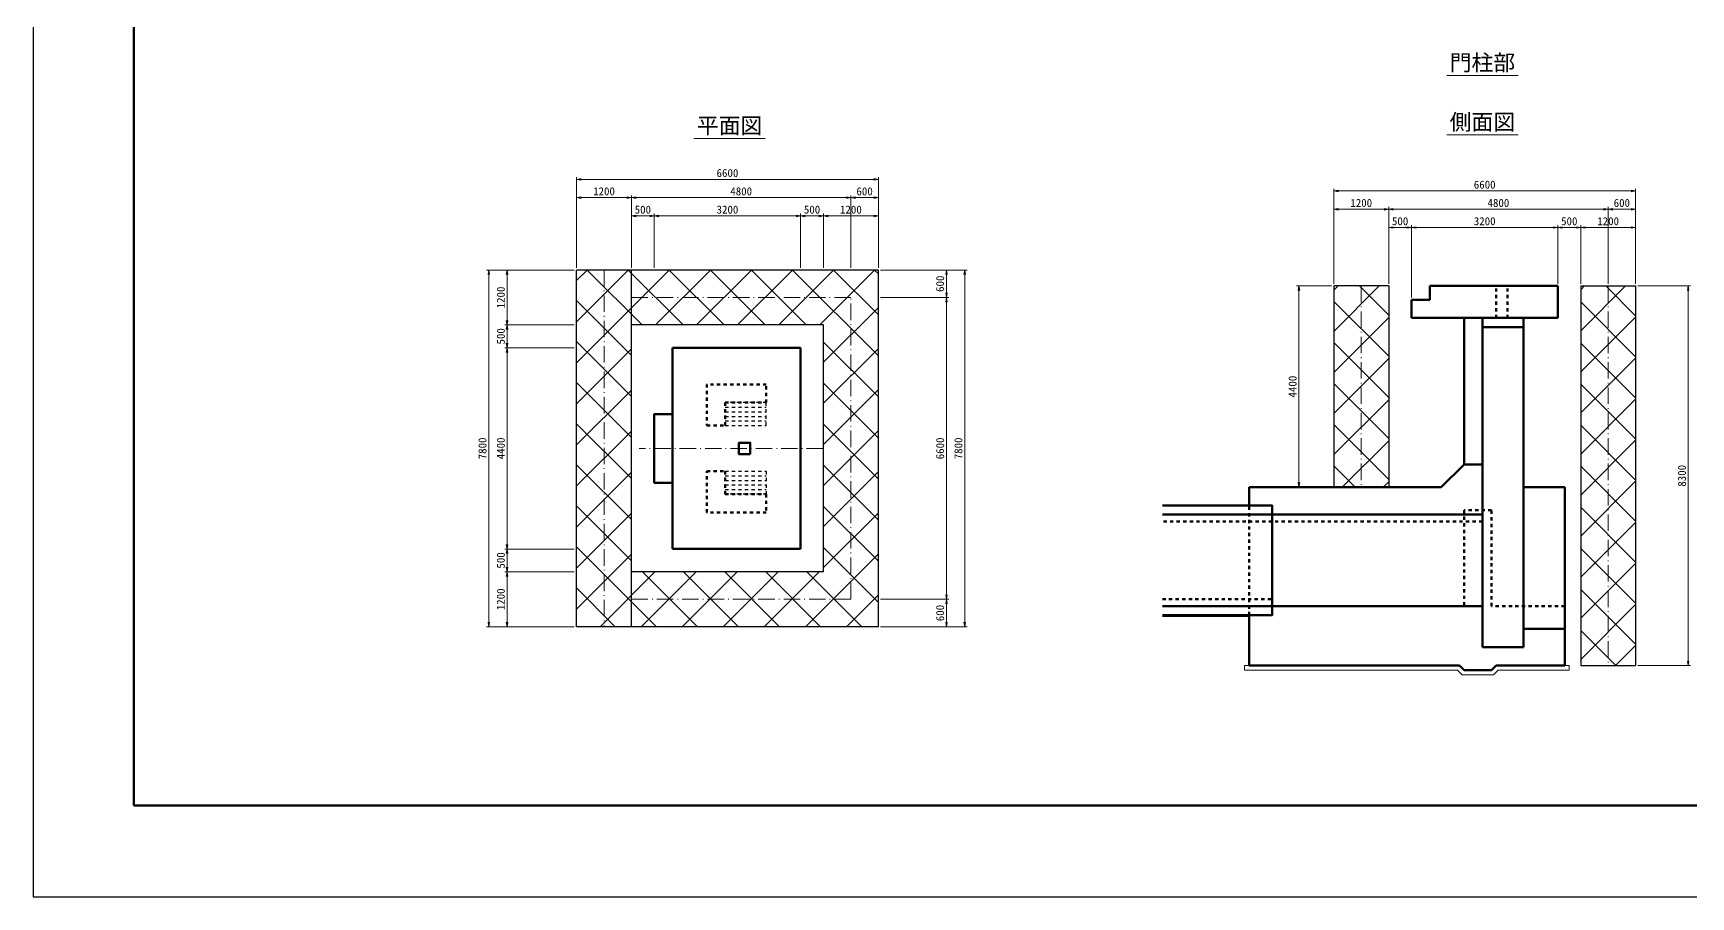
# Model space of a CAD drawing. Header units: millimetres. Extents: x 24033 to 83433, y -97239 to -13239.
# Drawn here: x 24033 to 60290, y -97239 to -78353 of the extents above; entities that cross this region are included whole.
import ezdxf
from ezdxf.enums import TextEntityAlignment as Align

# ---------------------------------------------------------------- set-up
doc = ezdxf.new("R2010")
doc.units = ezdxf.units.MM
doc.header["$LTSCALE"] = 60
doc.header["$PDSIZE"] = 300
doc.linetypes.add('SXF_一点短鎖線', pattern=[9.25, 6, -1.5, 0.25, -1.5])
doc.linetypes.add('SXF_跳び破線', pattern=[12, 6, -6])
doc.layers.get('Defpoints').update_dxf_attribs({"color": 151})
for name, color, linetype, lineweight in [('D-BMK', 2, 'SXF_一点短鎖線', 13), ('D-BYP-STR4', 6, 'Continuous', 25), ('D-BYP-STR7', 2, 'Continuous', 13), ('D-BYP-STR8', 150, 'Continuous', 50), ('D-STR', 1, 'Continuous', 50), ('D-STR-DIM', 7, 'Continuous', 13), ('D-STR-STR2', 6, 'Continuous', 25), ('D-TTL', 2, 'Continuous', 140), ('D-TTL-LINE', 7, 'Continuous', 13), ('D-TTL-TXT', 7, 'Continuous', 13)]:
    doc.layers.add(name, color=color, linetype=linetype, lineweight=lineweight)
doc.styles.add('MS ゴシック', font='')
doc.styles.add('YOKO_GOTHIC', font='')
doc.styles.get('MS ゴシック').set_extended_font_data('MS Gothic')
doc.styles.get('YOKO_GOTHIC').set_extended_font_data('MS Gothic')
doc.dimstyles.new('S50', dxfattribs={"dimscale": 50, "dimtxt": 3.5, "dimasz": 2, "dimexe": 1, "dimexo": 1, "dimgap": 1, "dimtad": 1, "dimdec": 0, "dimzin": 1, "dimdsep": 46, "dimtxsty": 'YOKO_GOTHIC', "dimblk": 'OPEN', "dimcen": 0, "dimclrd": 256, "dimclre": 256, "dimclrt": 256, "dimaunit": 1, "dimadec": 3, "dimazin": 0, "dimtfac": 1, "dimtdec": 0, "dimtix": 1, "dimtmove": 2, "dimatfit": 3, "dimldrblk": 'OPEN', "dimfxl": 1, "dimlwd": -1, "dimlwe": -1, "dimarcsym": 0})

# ---------------------------------------------------------------- blocks, each defined once
blk = doc.blocks.new('_Open')
at = {"color": 0, "linetype": 'ByBlock', "lineweight": -2}
for p, q in [((-1, 0.17), (0, 0)), ((-1, -0.17), (0, 0)), ((0, 0), (-1, 0))]:
    blk.add_line(p, q, dxfattribs=at)
blk = doc.blocks.new('*D790')
at = {"layer": 'D-STR-DIM', "transparency": 16777216}
for p, q in [((35919, -83483), (35919, -81500)), ((36019, -81550), (42419, -81550)), ((42519, -83483), (42519, -81500))]:
    blk.add_line(p, q, dxfattribs=at)
at = {"layer": 'Defpoints', "color": 0, "transparency": 16777216}
for p in [(42519, -81550), (35919, -83533), (42519, -83533)]:
    blk.add_point(p, dxfattribs=at)
at = {"layer": 'D-STR-DIM', "transparency": 16777216, "xscale": 100, "yscale": 100, "zscale": 100, "rotation": 180}
blk.add_blockref('_Open', (35919, -81550), dxfattribs=at)
at = {"layer": 'D-STR-DIM', "transparency": 16777216, "xscale": 100, "yscale": 100, "zscale": 100}
blk.add_blockref('_Open', (42519, -81550), dxfattribs=at)
at = {"layer": 'D-STR-DIM', "transparency": 16777216, "insert": (39219, -81413), "char_height": 175, "attachment_point": 5, "style": 'YOKO_GOTHIC'}
blk.add_mtext('6600', dxfattribs=at)
blk = doc.blocks.new('*D690')
at = {"layer": 'D-STR-DIM', "transparency": 16777216}
for p, q in [((35919, -83483), (35919, -81900)), ((37119, -83483), (37119, -81900)), ((36019, -81950), (37019, -81950))]:
    blk.add_line(p, q, dxfattribs=at)
at = {"layer": 'Defpoints', "color": 0, "transparency": 16777216}
for p in [(37119, -81950), (35919, -83533), (37119, -83533)]:
    blk.add_point(p, dxfattribs=at)
at = {"layer": 'D-STR-DIM', "transparency": 16777216, "xscale": 100, "yscale": 100, "zscale": 100, "rotation": 180}
blk.add_blockref('_Open', (35919, -81950), dxfattribs=at)
at = {"layer": 'D-STR-DIM', "transparency": 16777216, "xscale": 100, "yscale": 100, "zscale": 100}
blk.add_blockref('_Open', (37119, -81950), dxfattribs=at)
at = {"layer": 'D-STR-DIM', "transparency": 16777216, "insert": (36519, -81813), "char_height": 175, "attachment_point": 5, "style": 'YOKO_GOTHIC'}
blk.add_mtext('1200', dxfattribs=at)
blk = doc.blocks.new('*D691')
at = {"layer": 'D-STR-DIM', "transparency": 16777216}
for p, q in [((37119, -83483), (37119, -81900)), ((41919, -83483), (41919, -81900)), ((37219, -81950), (41819, -81950))]:
    blk.add_line(p, q, dxfattribs=at)
at = {"layer": 'Defpoints', "color": 0, "transparency": 16777216}
for p in [(41919, -81950), (37119, -83533), (41919, -83533)]:
    blk.add_point(p, dxfattribs=at)
at = {"layer": 'D-STR-DIM', "transparency": 16777216, "xscale": 100, "yscale": 100, "zscale": 100, "rotation": 180}
blk.add_blockref('_Open', (37119, -81950), dxfattribs=at)
at = {"layer": 'D-STR-DIM', "transparency": 16777216, "xscale": 100, "yscale": 100, "zscale": 100}
blk.add_blockref('_Open', (41919, -81950), dxfattribs=at)
at = {"layer": 'D-STR-DIM', "transparency": 16777216, "insert": (39519, -81813), "char_height": 175, "attachment_point": 5, "style": 'YOKO_GOTHIC'}
blk.add_mtext('4800', dxfattribs=at)
blk = doc.blocks.new('*D692')
at = {"layer": 'D-STR-DIM', "transparency": 16777216}
for p, q in [((41919, -83483), (41919, -81900)), ((42519, -83483), (42519, -81900)), ((42019, -81950), (42419, -81950))]:
    blk.add_line(p, q, dxfattribs=at)
at = {"layer": 'Defpoints', "color": 0, "transparency": 16777216}
for p in [(42519, -81950), (41919, -83533), (42519, -83533)]:
    blk.add_point(p, dxfattribs=at)
at = {"layer": 'D-STR-DIM', "transparency": 16777216, "xscale": 100, "yscale": 100, "zscale": 100, "rotation": 180}
blk.add_blockref('_Open', (41919, -81950), dxfattribs=at)
at = {"layer": 'D-STR-DIM', "transparency": 16777216, "xscale": 100, "yscale": 100, "zscale": 100}
blk.add_blockref('_Open', (42519, -81950), dxfattribs=at)
at = {"layer": 'D-STR-DIM', "transparency": 16777216, "insert": (42219, -81813), "char_height": 175, "attachment_point": 5, "style": 'YOKO_GOTHIC'}
blk.add_mtext('600', dxfattribs=at)
blk = doc.blocks.new('*D693')
at = {"layer": 'D-STR-DIM', "transparency": 16777216}
for p, q in [((37119, -83483), (37119, -82300)), ((37619, -83483), (37619, -82300)), ((37219, -82350), (37519, -82350))]:
    blk.add_line(p, q, dxfattribs=at)
at = {"layer": 'Defpoints', "color": 0, "transparency": 16777216}
for p in [(37619, -82350), (37119, -83533), (37619, -83533)]:
    blk.add_point(p, dxfattribs=at)
at = {"layer": 'D-STR-DIM', "transparency": 16777216, "xscale": 100, "yscale": 100, "zscale": 100, "rotation": 180}
blk.add_blockref('_Open', (37119, -82350), dxfattribs=at)
at = {"layer": 'D-STR-DIM', "transparency": 16777216, "xscale": 100, "yscale": 100, "zscale": 100}
blk.add_blockref('_Open', (37619, -82350), dxfattribs=at)
at = {"layer": 'D-STR-DIM', "transparency": 16777216, "insert": (37369, -82213), "char_height": 175, "attachment_point": 5, "style": 'YOKO_GOTHIC'}
blk.add_mtext('500', dxfattribs=at)
blk = doc.blocks.new('*D694')
at = {"layer": 'D-STR-DIM', "transparency": 16777216}
for p, q in [((37619, -83483), (37619, -82300)), ((40819, -83483), (40819, -82300)), ((37719, -82350), (40719, -82350))]:
    blk.add_line(p, q, dxfattribs=at)
at = {"layer": 'Defpoints', "color": 0, "transparency": 16777216}
for p in [(40819, -82350), (37619, -83533), (40819, -83533)]:
    blk.add_point(p, dxfattribs=at)
at = {"layer": 'D-STR-DIM', "transparency": 16777216, "xscale": 100, "yscale": 100, "zscale": 100, "rotation": 180}
blk.add_blockref('_Open', (37619, -82350), dxfattribs=at)
at = {"layer": 'D-STR-DIM', "transparency": 16777216, "xscale": 100, "yscale": 100, "zscale": 100}
blk.add_blockref('_Open', (40819, -82350), dxfattribs=at)
at = {"layer": 'D-STR-DIM', "transparency": 16777216, "insert": (39219, -82213), "char_height": 175, "attachment_point": 5, "style": 'YOKO_GOTHIC'}
blk.add_mtext('3200', dxfattribs=at)
blk = doc.blocks.new('*D695')
at = {"layer": 'D-STR-DIM', "transparency": 16777216}
for p, q in [((40819, -83483), (40819, -82300)), ((41319, -83483), (41319, -82300)), ((40919, -82350), (41219, -82350))]:
    blk.add_line(p, q, dxfattribs=at)
at = {"layer": 'Defpoints', "color": 0, "transparency": 16777216}
for p in [(41319, -82350), (40819, -83533), (41319, -83533)]:
    blk.add_point(p, dxfattribs=at)
at = {"layer": 'D-STR-DIM', "transparency": 16777216, "xscale": 100, "yscale": 100, "zscale": 100, "rotation": 180}
blk.add_blockref('_Open', (40819, -82350), dxfattribs=at)
at = {"layer": 'D-STR-DIM', "transparency": 16777216, "xscale": 100, "yscale": 100, "zscale": 100}
blk.add_blockref('_Open', (41319, -82350), dxfattribs=at)
at = {"layer": 'D-STR-DIM', "transparency": 16777216, "insert": (41069, -82213), "char_height": 175, "attachment_point": 5, "style": 'YOKO_GOTHIC'}
blk.add_mtext('500', dxfattribs=at)
blk = doc.blocks.new('*D696')
at = {"layer": 'D-STR-DIM', "transparency": 16777216}
for p, q in [((41319, -83483), (41319, -82300)), ((42519, -83483), (42519, -82300)), ((41419, -82350), (42419, -82350))]:
    blk.add_line(p, q, dxfattribs=at)
at = {"layer": 'Defpoints', "color": 0, "transparency": 16777216}
for p in [(42519, -82350), (41319, -83533), (42519, -83533)]:
    blk.add_point(p, dxfattribs=at)
at = {"layer": 'D-STR-DIM', "transparency": 16777216, "xscale": 100, "yscale": 100, "zscale": 100, "rotation": 180}
blk.add_blockref('_Open', (41319, -82350), dxfattribs=at)
at = {"layer": 'D-STR-DIM', "transparency": 16777216, "xscale": 100, "yscale": 100, "zscale": 100}
blk.add_blockref('_Open', (42519, -82350), dxfattribs=at)
at = {"layer": 'D-STR-DIM', "transparency": 16777216, "insert": (41919, -82213), "char_height": 175, "attachment_point": 5, "style": 'YOKO_GOTHIC'}
blk.add_mtext('1200', dxfattribs=at)
blk = doc.blocks.new('*D697')
at = {"layer": 'D-STR-DIM', "transparency": 16777216}
for p, q in [((35869, -83533), (34349, -83533)), ((34399, -83633), (34399, -84633)), ((35869, -84733), (34349, -84733))]:
    blk.add_line(p, q, dxfattribs=at)
at = {"layer": 'Defpoints', "color": 0, "transparency": 16777216}
for p in [(35919, -83533), (34399, -84733), (35919, -84733)]:
    blk.add_point(p, dxfattribs=at)
at = {"layer": 'D-STR-DIM', "transparency": 16777216, "xscale": 100, "yscale": 100, "zscale": 100}
for p, rotation in [((34399, -83533), 90), ((34399, -84733), 270)]:
    blk.add_blockref('_Open', p, dxfattribs=dict(at, rotation=rotation))
at = {"layer": 'D-STR-DIM', "transparency": 16777216, "insert": (34262, -84133), "char_height": 175, "attachment_point": 5, "rotation": 90, "style": 'YOKO_GOTHIC'}
blk.add_mtext('1200', dxfattribs=at)
blk = doc.blocks.new('*D698')
at = {"layer": 'D-STR-DIM', "transparency": 16777216}
for p, q in [((35869, -84733), (34349, -84733)), ((34399, -84833), (34399, -85133)), ((35869, -85233), (34349, -85233))]:
    blk.add_line(p, q, dxfattribs=at)
at = {"layer": 'Defpoints', "color": 0, "transparency": 16777216}
for p in [(35919, -84733), (34399, -85233), (35919, -85233)]:
    blk.add_point(p, dxfattribs=at)
at = {"layer": 'D-STR-DIM', "transparency": 16777216, "xscale": 100, "yscale": 100, "zscale": 100}
for p, rotation in [((34399, -84733), 90), ((34399, -85233), 270)]:
    blk.add_blockref('_Open', p, dxfattribs=dict(at, rotation=rotation))
at = {"layer": 'D-STR-DIM', "transparency": 16777216, "insert": (34262, -84983), "char_height": 175, "attachment_point": 5, "rotation": 90, "style": 'YOKO_GOTHIC'}
blk.add_mtext('500', dxfattribs=at)
blk = doc.blocks.new('*D699')
at = {"layer": 'D-STR-DIM', "transparency": 16777216}
for p, q in [((35869, -85233), (34349, -85233)), ((34399, -85333), (34399, -89533)), ((35869, -89633), (34349, -89633))]:
    blk.add_line(p, q, dxfattribs=at)
at = {"layer": 'Defpoints', "color": 0, "transparency": 16777216}
for p in [(35919, -85233), (34399, -89633), (35919, -89633)]:
    blk.add_point(p, dxfattribs=at)
at = {"layer": 'D-STR-DIM', "transparency": 16777216, "xscale": 100, "yscale": 100, "zscale": 100}
for p, rotation in [((34399, -85233), 90), ((34399, -89633), 270)]:
    blk.add_blockref('_Open', p, dxfattribs=dict(at, rotation=rotation))
at = {"layer": 'D-STR-DIM', "transparency": 16777216, "insert": (34262, -87433), "char_height": 175, "attachment_point": 5, "rotation": 90, "style": 'YOKO_GOTHIC'}
blk.add_mtext('4400', dxfattribs=at)
blk = doc.blocks.new('*D700')
at = {"layer": 'D-STR-DIM', "transparency": 16777216}
for p, q in [((35869, -89633), (34349, -89633)), ((34399, -89733), (34399, -90033)), ((35869, -90133), (34349, -90133))]:
    blk.add_line(p, q, dxfattribs=at)
at = {"layer": 'Defpoints', "color": 0, "transparency": 16777216}
for p in [(35919, -89633), (34399, -90133), (35919, -90133)]:
    blk.add_point(p, dxfattribs=at)
at = {"layer": 'D-STR-DIM', "transparency": 16777216, "xscale": 100, "yscale": 100, "zscale": 100}
for p, rotation in [((34399, -89633), 90), ((34399, -90133), 270)]:
    blk.add_blockref('_Open', p, dxfattribs=dict(at, rotation=rotation))
at = {"layer": 'D-STR-DIM', "transparency": 16777216, "insert": (34262, -89883), "char_height": 175, "attachment_point": 5, "rotation": 90, "style": 'YOKO_GOTHIC'}
blk.add_mtext('500', dxfattribs=at)
blk = doc.blocks.new('*D791')
at = {"layer": 'D-STR-DIM', "transparency": 16777216}
for p, q in [((35869, -90133), (34349, -90133)), ((34399, -90233), (34399, -91233)), ((35869, -91333), (34349, -91333))]:
    blk.add_line(p, q, dxfattribs=at)
at = {"layer": 'Defpoints', "color": 0, "transparency": 16777216}
for p in [(35919, -90133), (34399, -91333), (35919, -91333)]:
    blk.add_point(p, dxfattribs=at)
at = {"layer": 'D-STR-DIM', "transparency": 16777216, "xscale": 100, "yscale": 100, "zscale": 100}
for p, rotation in [((34399, -90133), 90), ((34399, -91333), 270)]:
    blk.add_blockref('_Open', p, dxfattribs=dict(at, rotation=rotation))
at = {"layer": 'D-STR-DIM', "transparency": 16777216, "insert": (34262, -90733), "char_height": 175, "attachment_point": 5, "rotation": 90, "style": 'YOKO_GOTHIC'}
blk.add_mtext('1200', dxfattribs=at)
blk = doc.blocks.new('*D792')
at = {"layer": 'D-STR-DIM', "transparency": 16777216}
for p, q in [((35869, -83533), (33949, -83533)), ((33999, -91233), (33999, -83633)), ((35869, -91333), (33949, -91333))]:
    blk.add_line(p, q, dxfattribs=at)
at = {"layer": 'Defpoints', "color": 0, "transparency": 16777216}
for p in [(33999, -83533), (35919, -83533), (35919, -91333)]:
    blk.add_point(p, dxfattribs=at)
at = {"layer": 'D-STR-DIM', "transparency": 16777216, "xscale": 100, "yscale": 100, "zscale": 100}
for p, rotation in [((33999, -83533), 90), ((33999, -91333), 270)]:
    blk.add_blockref('_Open', p, dxfattribs=dict(at, rotation=rotation))
at = {"layer": 'D-STR-DIM', "transparency": 16777216, "insert": (33862, -87433), "char_height": 175, "attachment_point": 5, "rotation": 90, "style": 'YOKO_GOTHIC'}
blk.add_mtext('7800', dxfattribs=at)
blk = doc.blocks.new('*D701')
at = {"layer": 'D-STR-DIM', "transparency": 16777216}
for p, q in [((42569, -83533), (44059, -83533)), ((44009, -83633), (44009, -84033)), ((42569, -84133), (44059, -84133))]:
    blk.add_line(p, q, dxfattribs=at)
at = {"layer": 'Defpoints', "color": 0, "transparency": 16777216}
for p in [(42519, -83533), (42519, -84133), (44009, -84133)]:
    blk.add_point(p, dxfattribs=at)
at = {"layer": 'D-STR-DIM', "transparency": 16777216, "xscale": 100, "yscale": 100, "zscale": 100}
for p, rotation in [((44009, -83533), 90), ((44009, -84133), 270)]:
    blk.add_blockref('_Open', p, dxfattribs=dict(at, rotation=rotation))
at = {"layer": 'D-STR-DIM', "transparency": 16777216, "insert": (43871, -83833), "char_height": 175, "attachment_point": 5, "rotation": 90, "style": 'YOKO_GOTHIC'}
blk.add_mtext('600', dxfattribs=at)
blk = doc.blocks.new('*D702')
at = {"layer": 'D-STR-DIM', "transparency": 16777216}
for p, q in [((42569, -84133), (44059, -84133)), ((44009, -84233), (44009, -90633)), ((42569, -90733), (44059, -90733))]:
    blk.add_line(p, q, dxfattribs=at)
at = {"layer": 'Defpoints', "color": 0, "transparency": 16777216}
for p in [(42519, -84133), (42519, -90733), (44009, -90733)]:
    blk.add_point(p, dxfattribs=at)
at = {"layer": 'D-STR-DIM', "transparency": 16777216, "xscale": 100, "yscale": 100, "zscale": 100}
for p, rotation in [((44009, -84133), 90), ((44009, -90733), 270)]:
    blk.add_blockref('_Open', p, dxfattribs=dict(at, rotation=rotation))
at = {"layer": 'D-STR-DIM', "transparency": 16777216, "insert": (43871, -87433), "char_height": 175, "attachment_point": 5, "rotation": 90, "style": 'YOKO_GOTHIC'}
blk.add_mtext('6600', dxfattribs=at)
blk = doc.blocks.new('*D793')
at = {"layer": 'D-STR-DIM', "transparency": 16777216}
for p, q in [((42569, -90733), (44059, -90733)), ((44009, -90833), (44009, -91233)), ((42569, -91333), (44059, -91333))]:
    blk.add_line(p, q, dxfattribs=at)
at = {"layer": 'Defpoints', "color": 0, "transparency": 16777216}
for p in [(42519, -90733), (42519, -91333), (44009, -91333)]:
    blk.add_point(p, dxfattribs=at)
at = {"layer": 'D-STR-DIM', "transparency": 16777216, "xscale": 100, "yscale": 100, "zscale": 100}
for p, rotation in [((44009, -90733), 90), ((44009, -91333), 270)]:
    blk.add_blockref('_Open', p, dxfattribs=dict(at, rotation=rotation))
at = {"layer": 'D-STR-DIM', "transparency": 16777216, "insert": (43871, -91033), "char_height": 175, "attachment_point": 5, "rotation": 90, "style": 'YOKO_GOTHIC'}
blk.add_mtext('600', dxfattribs=at)
blk = doc.blocks.new('*D794')
at = {"layer": 'D-STR-DIM', "transparency": 16777216}
for p, q in [((42569, -83533), (44459, -83533)), ((44409, -91233), (44409, -83633)), ((42569, -91333), (44459, -91333))]:
    blk.add_line(p, q, dxfattribs=at)
at = {"layer": 'Defpoints', "color": 0, "transparency": 16777216}
for p in [(42519, -83533), (44409, -83533), (42519, -91333)]:
    blk.add_point(p, dxfattribs=at)
at = {"layer": 'D-STR-DIM', "transparency": 16777216, "xscale": 100, "yscale": 100, "zscale": 100}
for p, rotation in [((44409, -83533), 90), ((44409, -91333), 270)]:
    blk.add_blockref('_Open', p, dxfattribs=dict(at, rotation=rotation))
at = {"layer": 'D-STR-DIM', "transparency": 16777216, "insert": (44271, -87433), "char_height": 175, "attachment_point": 5, "rotation": 90, "style": 'YOKO_GOTHIC'}
blk.add_mtext('7800', dxfattribs=at)
blk = doc.blocks.new('*D795')
at = {"layer": 'D-STR-DIM', "transparency": 16777216}
for p, q in [((52431, -83882), (51668, -83882)), ((51718, -83982), (51718, -88182)), ((52431, -88282), (51668, -88282))]:
    blk.add_line(p, q, dxfattribs=at)
at = {"layer": 'Defpoints', "color": 0, "transparency": 16777216}
for p in [(52481, -83882), (51718, -88282), (52481, -88282)]:
    blk.add_point(p, dxfattribs=at)
at = {"layer": 'D-STR-DIM', "transparency": 16777216, "xscale": 100, "yscale": 100, "zscale": 100}
for p, rotation in [((51718, -83882), 90), ((51718, -88282), 270)]:
    blk.add_blockref('_Open', p, dxfattribs=dict(at, rotation=rotation))
at = {"layer": 'D-STR-DIM', "transparency": 16777216, "insert": (51580, -86082), "char_height": 175, "attachment_point": 5, "rotation": 90, "style": 'YOKO_GOTHIC'}
blk.add_mtext('4400', dxfattribs=at)
blk = doc.blocks.new('*D796')
at = {"layer": 'D-STR-DIM', "transparency": 16777216}
for p, q in [((59131, -83882), (60282, -83882)), ((60232, -83982), (60232, -92082)), ((59131, -92182), (60282, -92182))]:
    blk.add_line(p, q, dxfattribs=at)
at = {"layer": 'Defpoints', "color": 0, "transparency": 16777216}
for p in [(59081, -83882), (59081, -92182), (60232, -92182)]:
    blk.add_point(p, dxfattribs=at)
at = {"layer": 'D-STR-DIM', "transparency": 16777216, "xscale": 100, "yscale": 100, "zscale": 100}
for p, rotation in [((60232, -83882), 90), ((60232, -92182), 270)]:
    blk.add_blockref('_Open', p, dxfattribs=dict(at, rotation=rotation))
at = {"layer": 'D-STR-DIM', "transparency": 16777216, "insert": (60095, -88032), "char_height": 175, "attachment_point": 5, "rotation": 90, "style": 'YOKO_GOTHIC'}
blk.add_mtext('8300', dxfattribs=at)
blk = doc.blocks.new('*D797')
at = {"layer": 'D-STR-DIM', "transparency": 16777216}
for p, q in [((52481, -83832), (52481, -82154)), ((52581, -82204), (53581, -82204)), ((53681, -83832), (53681, -82154))]:
    blk.add_line(p, q, dxfattribs=at)
at = {"layer": 'Defpoints', "color": 0, "transparency": 16777216}
for p in [(53681, -82204), (52481, -83882), (53681, -83882)]:
    blk.add_point(p, dxfattribs=at)
at = {"layer": 'D-STR-DIM', "transparency": 16777216, "xscale": 100, "yscale": 100, "zscale": 100, "rotation": 180}
blk.add_blockref('_Open', (52481, -82204), dxfattribs=at)
at = {"layer": 'D-STR-DIM', "transparency": 16777216, "xscale": 100, "yscale": 100, "zscale": 100}
blk.add_blockref('_Open', (53681, -82204), dxfattribs=at)
at = {"layer": 'D-STR-DIM', "transparency": 16777216, "insert": (53081, -82067), "char_height": 175, "attachment_point": 5, "style": 'YOKO_GOTHIC'}
blk.add_mtext('1200', dxfattribs=at)
blk = doc.blocks.new('*D798')
at = {"layer": 'D-STR-DIM', "transparency": 16777216}
for p, q in [((53681, -83832), (53681, -82154)), ((53781, -82204), (58381, -82204)), ((58481, -83832), (58481, -82154))]:
    blk.add_line(p, q, dxfattribs=at)
at = {"layer": 'Defpoints', "color": 0, "transparency": 16777216}
for p in [(58481, -82204), (53681, -83882), (58481, -83882)]:
    blk.add_point(p, dxfattribs=at)
at = {"layer": 'D-STR-DIM', "transparency": 16777216, "xscale": 100, "yscale": 100, "zscale": 100, "rotation": 180}
blk.add_blockref('_Open', (53681, -82204), dxfattribs=at)
at = {"layer": 'D-STR-DIM', "transparency": 16777216, "xscale": 100, "yscale": 100, "zscale": 100}
blk.add_blockref('_Open', (58481, -82204), dxfattribs=at)
at = {"layer": 'D-STR-DIM', "transparency": 16777216, "insert": (56081, -82067), "char_height": 175, "attachment_point": 5, "style": 'YOKO_GOTHIC'}
blk.add_mtext('4800', dxfattribs=at)
blk = doc.blocks.new('*D799')
at = {"layer": 'D-STR-DIM', "transparency": 16777216}
for p, q in [((58481, -83832), (58481, -82154)), ((58581, -82204), (58981, -82204)), ((59081, -83832), (59081, -82154))]:
    blk.add_line(p, q, dxfattribs=at)
at = {"layer": 'Defpoints', "color": 0, "transparency": 16777216}
for p in [(59081, -82204), (58481, -83882), (59081, -83882)]:
    blk.add_point(p, dxfattribs=at)
at = {"layer": 'D-STR-DIM', "transparency": 16777216, "xscale": 100, "yscale": 100, "zscale": 100, "rotation": 180}
blk.add_blockref('_Open', (58481, -82204), dxfattribs=at)
at = {"layer": 'D-STR-DIM', "transparency": 16777216, "xscale": 100, "yscale": 100, "zscale": 100}
blk.add_blockref('_Open', (59081, -82204), dxfattribs=at)
at = {"layer": 'D-STR-DIM', "transparency": 16777216, "insert": (58781, -82067), "char_height": 175, "attachment_point": 5, "style": 'YOKO_GOTHIC'}
blk.add_mtext('600', dxfattribs=at)
blk = doc.blocks.new('*D703')
at = {"layer": 'D-STR-DIM', "transparency": 16777216}
for p, q in [((52481, -83832), (52481, -81754)), ((52581, -81804), (58981, -81804)), ((59081, -83832), (59081, -81754))]:
    blk.add_line(p, q, dxfattribs=at)
at = {"layer": 'Defpoints', "color": 0, "transparency": 16777216}
for p in [(59081, -81804), (52481, -83882), (59081, -83882)]:
    blk.add_point(p, dxfattribs=at)
at = {"layer": 'D-STR-DIM', "transparency": 16777216, "xscale": 100, "yscale": 100, "zscale": 100, "rotation": 180}
blk.add_blockref('_Open', (52481, -81804), dxfattribs=at)
at = {"layer": 'D-STR-DIM', "transparency": 16777216, "xscale": 100, "yscale": 100, "zscale": 100}
blk.add_blockref('_Open', (59081, -81804), dxfattribs=at)
at = {"layer": 'D-STR-DIM', "transparency": 16777216, "insert": (55781, -81667), "char_height": 175, "attachment_point": 5, "style": 'YOKO_GOTHIC'}
blk.add_mtext('6600', dxfattribs=at)
blk = doc.blocks.new('*D800')
at = {"layer": 'D-STR-DIM', "transparency": 16777216}
for p, q in [((53681, -83832), (53681, -82554)), ((53781, -82604), (54081, -82604)), ((54181, -84132), (54181, -82554))]:
    blk.add_line(p, q, dxfattribs=at)
at = {"layer": 'Defpoints', "color": 0, "transparency": 16777216}
for p in [(54181, -82604), (53681, -83882), (54181, -84182)]:
    blk.add_point(p, dxfattribs=at)
at = {"layer": 'D-STR-DIM', "transparency": 16777216, "xscale": 100, "yscale": 100, "zscale": 100, "rotation": 180}
blk.add_blockref('_Open', (53681, -82604), dxfattribs=at)
at = {"layer": 'D-STR-DIM', "transparency": 16777216, "xscale": 100, "yscale": 100, "zscale": 100}
blk.add_blockref('_Open', (54181, -82604), dxfattribs=at)
at = {"layer": 'D-STR-DIM', "transparency": 16777216, "insert": (53931, -82467), "char_height": 175, "attachment_point": 5, "style": 'YOKO_GOTHIC'}
blk.add_mtext('500', dxfattribs=at)
blk = doc.blocks.new('*D801')
at = {"layer": 'D-STR-DIM', "transparency": 16777216}
for p, q in [((54181, -84132), (54181, -82554)), ((54281, -82604), (57281, -82604)), ((57381, -83832), (57381, -82554))]:
    blk.add_line(p, q, dxfattribs=at)
at = {"layer": 'Defpoints', "color": 0, "transparency": 16777216}
for p in [(57381, -82604), (57381, -83882), (54181, -84182)]:
    blk.add_point(p, dxfattribs=at)
at = {"layer": 'D-STR-DIM', "transparency": 16777216, "xscale": 100, "yscale": 100, "zscale": 100, "rotation": 180}
blk.add_blockref('_Open', (54181, -82604), dxfattribs=at)
at = {"layer": 'D-STR-DIM', "transparency": 16777216, "xscale": 100, "yscale": 100, "zscale": 100}
blk.add_blockref('_Open', (57381, -82604), dxfattribs=at)
at = {"layer": 'D-STR-DIM', "transparency": 16777216, "insert": (55781, -82467), "char_height": 175, "attachment_point": 5, "style": 'YOKO_GOTHIC'}
blk.add_mtext('3200', dxfattribs=at)
blk = doc.blocks.new('*D802')
at = {"layer": 'D-STR-DIM', "transparency": 16777216}
for p, q in [((57381, -83832), (57381, -82554)), ((57481, -82604), (57781, -82604)), ((57881, -83832), (57881, -82554))]:
    blk.add_line(p, q, dxfattribs=at)
at = {"layer": 'Defpoints', "color": 0, "transparency": 16777216}
for p in [(57881, -82604), (57381, -83882), (57881, -83882)]:
    blk.add_point(p, dxfattribs=at)
at = {"layer": 'D-STR-DIM', "transparency": 16777216, "xscale": 100, "yscale": 100, "zscale": 100, "rotation": 180}
blk.add_blockref('_Open', (57381, -82604), dxfattribs=at)
at = {"layer": 'D-STR-DIM', "transparency": 16777216, "xscale": 100, "yscale": 100, "zscale": 100}
blk.add_blockref('_Open', (57881, -82604), dxfattribs=at)
at = {"layer": 'D-STR-DIM', "transparency": 16777216, "insert": (57631, -82467), "char_height": 175, "attachment_point": 5, "style": 'YOKO_GOTHIC'}
blk.add_mtext('500', dxfattribs=at)
blk = doc.blocks.new('*D803')
at = {"layer": 'D-STR-DIM', "transparency": 16777216}
for p, q in [((57881, -83832), (57881, -82554)), ((57981, -82604), (58981, -82604)), ((59081, -83832), (59081, -82554))]:
    blk.add_line(p, q, dxfattribs=at)
at = {"layer": 'Defpoints', "color": 0, "transparency": 16777216}
for p in [(59081, -82604), (57881, -83882), (59081, -83882)]:
    blk.add_point(p, dxfattribs=at)
at = {"layer": 'D-STR-DIM', "transparency": 16777216, "xscale": 100, "yscale": 100, "zscale": 100, "rotation": 180}
blk.add_blockref('_Open', (57881, -82604), dxfattribs=at)
at = {"layer": 'D-STR-DIM', "transparency": 16777216, "xscale": 100, "yscale": 100, "zscale": 100}
blk.add_blockref('_Open', (59081, -82604), dxfattribs=at)
at = {"layer": 'D-STR-DIM', "transparency": 16777216, "insert": (58481, -82467), "char_height": 175, "attachment_point": 5, "style": 'YOKO_GOTHIC'}
blk.add_mtext('1200', dxfattribs=at)

msp = doc.modelspace()

# ---------------------------------------------------------------- hatches: boundary and pattern name
at = {"layer": 'D-STR-DIM'}
h = msp.add_hatch(dxfattribs=at)
h.set_pattern_fill('ANSI31', color=0, scale=200)
h.set_pattern_definition([(45, (131790.04, -21120.6), (-449.0128, 449.0128), [])])
h.paths.add_polyline_path([(37119, -83532.9), (35919, -83532.9), (35919, -91332.7), (37119, -91332.7)])
h.paths.add_polyline_path([(42518.9, -83532.9), (37119, -83532.9), (37119, -84732.9), (41318.9, -84732.9), (41318.9, -90132.7), (37119, -90132.7), (37119, -91332.7), (42518.9, -91332.7)])
h = msp.add_hatch(dxfattribs=at)
h.set_pattern_fill('ANSI31', color=0, scale=200, angle=90)
h.set_pattern_definition([(135, (131790.04, -21120.6), (-449.0128, -449.0128), [])])
h.paths.add_polyline_path([(37119, -83532.9), (35919, -83532.9), (35919, -91332.7), (37119, -91332.7)])
h.paths.add_polyline_path([(42518.9, -83532.9), (37119, -83532.9), (37119, -84732.9), (41318.9, -84732.9), (41318.9, -90132.7), (37119, -90132.7), (37119, -91332.7), (42518.9, -91332.7)])
h = msp.add_hatch(dxfattribs=at)
h.set_pattern_fill('ANSI31', color=0, scale=200, angle=90)
h.set_pattern_definition([(135, (175837.3, -41442), (-449.0128, -449.0128), [])])
h.paths.add_polyline_path([(52480.8, -88281.7), (53080.8, -88281.7), (53080.8, -83881.7), (52480.8, -83881.7)])
h.paths.add_polyline_path([(53080.8, -88281.7), (53680.8, -88281.7), (53680.8, -83881.7), (53080.8, -83881.7)])
h.paths.add_polyline_path([(58480.8, -83881.7), (57880.8, -83881.7), (57880.8, -92181.7), (58480.8, -92181.7)])
h.paths.add_polyline_path([(59080.8, -83881.7), (58480.8, -83881.7), (58480.8, -92181.7), (59080.8, -92181.7)])
h = msp.add_hatch(dxfattribs=at)
h.set_pattern_fill('ANSI31', color=0, scale=200)
h.set_pattern_definition([(45, (175837.3, -41442), (-449.0128, 449.0128), [])])
h.paths.add_polyline_path([(52480.8, -88281.7), (53080.8, -88281.7), (53080.8, -83881.7), (52480.8, -83881.7)])
h.paths.add_polyline_path([(53080.8, -88281.7), (53680.8, -88281.7), (53680.8, -83881.7), (53080.8, -83881.7)])
h.paths.add_polyline_path([(58480.8, -83881.7), (57880.8, -83881.7), (57880.8, -92181.7), (58480.8, -92181.7)])
h.paths.add_polyline_path([(58480.8, -92181.7), (59080.8, -92181.7), (59080.8, -83881.7), (58480.8, -83881.7)])

# ---------------------------------------------------------------- linework, layer by layer
at = {"layer": 'D-BMK', "color": 0, "linetype": 'SXF_一点短鎖線'}
for p, q in [((36519, -83532.9), (36519, -91332.7)), ((53080.8, -83881.7), (53080.8, -88281.7)), ((58480.8, -83881.7), (58480.8, -92181.7)), ((41918.9, -84132.9), (37119, -84132.9)), ((41918.9, -90732.7), (41918.9, -84132.9)), ((41308.2, -87432.8), (37287.9, -87432.8)), ((41918.9, -90732.7), (37119, -90732.7))]:
    msp.add_line(p, q, dxfattribs=at)
at = {"layer": 'D-BYP-STR4', "color": 1}
for p, q in [((35919, -91332.7), (35919, -83532.9)), ((37119, -83532.9), (35919, -83532.9)), ((42518.9, -83532.9), (37119, -83532.9)), ((37119, -91332.7), (37119, -83532.9)), ((42518.9, -91332.7), (42518.9, -83532.9)), ((52480.8, -83881.7), (52480.8, -88281.7)), ((53680.8, -83881.7), (52480.8, -83881.7)), ((53680.8, -83881.7), (53680.8, -88281.7)), ((57880.8, -83881.7), (57880.8, -92181.7)), ((57880.8, -83881.7), (59080.8, -83881.7)), ((59080.8, -83881.7), (59080.8, -92181.7)), ((41318.9, -84732.9), (37119, -84732.9)), ((41318.9, -90132.7), (41318.9, -84732.9)), ((52480.8, -88281.7), (53680.8, -88281.7)), ((41318.9, -90132.7), (37119, -90132.7)), ((37119, -91332.7), (35919, -91332.7)), ((42518.9, -91332.7), (37119, -91332.7)), ((57880.8, -92181.7), (59080.8, -92181.7))]:
    msp.add_line(p, q, dxfattribs=at)
at = {"layer": 'D-BYP-STR7', "color": 0}
for p, q in [((48732.1, -91111.7), (50630.5, -91111.7)), ((50630.5, -92181.7), (50530.5, -92181.7)), ((50530.5, -92281.7), (50530.5, -92181.7)), ((55189.3, -92281.7), (50530.5, -92281.7)), ((55189.3, -92281.7), (55289.3, -92381.7)), ((55289.3, -92381.7), (55972.2, -92381.7)), ((55972.2, -92381.7), (56072.2, -92281.7)), ((57630.8, -92281.7), (56072.2, -92281.7)), ((57630.8, -92181.7), (57530.8, -92181.7)), ((57630.8, -92181.7), (57630.8, -92281.7))]:
    msp.add_line(p, q, dxfattribs=at)
at = {"layer": 'D-BYP-STR8', "color": 0}
for p, q in [((48732.1, -88681.7), (50630.5, -88681.7)), ((51130.5, -88881.7), (48732.1, -88881.7)), ((51130.5, -90881.7), (48732.1, -90881.7)), ((48732.1, -91081.7), (50630.5, -91081.7))]:
    msp.add_line(p, q, dxfattribs=at)
at = {"layer": 'D-BYP-STR8', "color": 0, "linetype": 'SXF_跳び破線', "ltscale": 0.2}
for p, q in [((51130.5, -89031.7), (48732.1, -89031.7)), ((48732.1, -90731.7), (51130.5, -90731.7))]:
    msp.add_line(p, q, dxfattribs=at)
at = {"layer": 'D-BYP-STR8', "color": 0}
msp.add_lwpolyline([(50630.5, -91081.7), (51130.5, -91081.7), (51130.5, -88681.7), (50630.5, -88681.7)], dxfattribs=at)
at = {"layer": 'D-STR', "color": 0}
for p, q in [((54580.8, -83881.7), (57380.8, -83881.7)), ((54580.8, -83881.7), (54580.8, -84181.7)), ((57380.8, -83881.7), (57380.8, -84581.7)), ((54180.8, -84181.7), (54180.8, -84581.7)), ((54180.8, -84181.7), (54580.8, -84181.7)), ((54180.8, -84581.7), (57380.8, -84581.7)), ((55330.8, -84581.7), (55330.8, -87781.7)), ((55730.8, -84581.7), (55730.8, -91781.7)), ((55730.8, -84781.7), (56630.8, -84781.7)), ((56630.8, -84581.7), (56630.8, -91781.7)), ((38019, -85232.9), (38019, -89632.7)), ((40818.9, -85232.9), (38019, -85232.9)), ((40818.9, -89632.7), (40818.9, -85232.9)), ((55330.8, -87781.7), (54830.8, -88281.7)), ((55330.8, -87781.7), (55730.8, -87781.7)), ((50630.5, -88681.7), (50630.5, -88281.7)), ((50630.5, -88281.7), (54830.8, -88281.7)), ((50630.5, -88481.7), (50630.5, -88381.7)), ((56630.8, -88281.7), (56630.8, -91781.7)), ((56630.8, -88281.7), (57530.8, -88281.7)), ((57530.8, -88281.7), (57530.8, -92181.7)), ((55730.8, -88881.7), (51130.5, -88881.7)), ((38019, -89632.7), (40818.9, -89632.7)), ((55730.8, -90881.7), (51130.5, -90881.7)), ((50630.5, -91081.7), (50630.5, -92181.7)), ((57530.8, -91381.7), (56630.8, -91381.7)), ((56630.8, -91781.7), (55730.8, -91781.7)), ((55230.8, -92181.7), (50630.5, -92181.7)), ((55230.8, -92181.7), (55330.8, -92281.7)), ((55330.8, -92281.7), (55930.8, -92281.7)), ((55930.8, -92281.7), (56030.8, -92181.7)), ((57530.8, -92181.7), (56030.8, -92181.7))]:
    msp.add_line(p, q, dxfattribs=at)
at = {"layer": 'D-STR', "color": 0, "linetype": 'SXF_跳び破線', "ltscale": 0.2}
for p, q in [((56030.8, -84581.7), (56030.8, -83881.7)), ((56280.8, -84581.7), (56280.8, -83881.7)), ((50630.5, -91081.7), (50630.5, -88681.7)), ((55730.8, -89031.7), (51130.5, -89031.7))]:
    msp.add_line(p, q, dxfattribs=at)
for points in [[(40068.9, -86432.8), (40068.9, -86032.8), (38768.9, -86032.8), (38768.9, -86932.8), (39168.9, -86932.8), (39168.9, -86432.8)], [(40068.9, -88432.8), (40068.9, -88832.8), (38768.9, -88832.8), (38768.9, -87932.8), (39168.9, -87932.8), (39168.9, -88432.8)]]:
    msp.add_lwpolyline(points, close=True, dxfattribs=at)
at = {"layer": 'D-STR', "color": 0}
for points in [[(38019, -88182.8), (37619, -88182.8), (37619, -86682.8), (38019, -86682.8)], [(50630.5, -91081.7), (51130.5, -91081.7), (51130.5, -88681.7), (50630.5, -88681.7)]]:
    msp.add_lwpolyline(points, dxfattribs=at)
msp.add_lwpolyline([(39718.9, -87557.8), (39468.9, -87557.8), (39468.9, -87307.8), (39718.9, -87307.8)], close=True, dxfattribs=at)
at = {"layer": 'D-STR', "color": 0, "linetype": 'SXF_跳び破線', "ltscale": 0.2}
msp.add_lwpolyline([(57530.8, -90881.7), (55930.8, -90881.7), (55930.8, -88781.7), (55330.8, -88781.7), (55330.8, -90881.7)], dxfattribs=at)
at = {"layer": 'D-STR-STR2', "color": 0, "linetype": 'SXF_跳び破線', "ltscale": 0.2}
for p, q in [((39168.9, -86532.8), (40068.9, -86532.8)), ((39168.9, -86632.8), (40068.9, -86632.8)), ((39168.9, -86732.8), (40068.9, -86732.8)), ((39168.9, -86832.8), (40068.9, -86832.8)), ((39168.9, -88032.8), (40068.9, -88032.8)), ((39168.9, -88132.8), (40068.9, -88132.8)), ((39168.9, -88232.8), (40068.9, -88232.8)), ((39168.9, -88332.8), (40068.9, -88332.8))]:
    msp.add_line(p, q, dxfattribs=at)
for points in [[(39168.9, -86432.8), (39168.9, -86932.8), (40068.9, -86932.8), (40068.9, -86432.8)], [(39168.9, -88432.8), (39168.9, -87932.8), (40068.9, -87932.8), (40068.9, -88432.8)]]:
    msp.add_lwpolyline(points, close=True, dxfattribs=at)
at = {"layer": 'D-TTL'}
for p, q in [((26233.4, -57238.8), (26233.4, -95238.8)), ((26233.4, -95238.8), (81233.4, -95238.8))]:
    msp.add_line(p, q, dxfattribs=at)
at = {"layer": 'D-TTL-LINE'}
for p, q in [((54949.3, -79278.5), (56509.8, -79278.5)), ((38484.5, -80655), (40045, -80655)), ((54949.3, -80575.9), (56509.8, -80575.9))]:
    msp.add_line(p, q, dxfattribs=at)
at = {"layer": 'Defpoints', "color": 1}
msp.add_lwpolyline([(24033.4, -97238.8), (83433.4, -97238.8), (83433.4, -55238.8), (24033.4, -55238.8)], close=True, dxfattribs=at)

# ---------------------------------------------------------------- texts
at = {"layer": 'D-TTL-TXT', "style": 'MS ゴシック'}
for s, p in [('門柱部', (55730.8, -79278.5)), ('側面図', (55730.8, -80575.9)), ('平面図', (39265.9, -80655))]:
    msp.add_text(s, height=350, dxfattribs=at).set_placement(p, align=Align.BOTTOM_CENTER)

# ---------------------------------------------------------------- dimensions: what is measured, and where the dimension line sits
at = {"layer": 'D-STR-DIM'}
for base, p1, p2, picture, middle in [((42518.9, -81550.2), (35919, -83532.9), (42518.9, -83532.9), '*D790', (39218.9, -81412.7)), ((59080.8, -81804.3), (52480.8, -83881.7), (59080.8, -83881.7), '*D703', (55780.8, -81666.8)), ((37119, -81950.2), (35919, -83532.9), (37119, -83532.9), '*D690', (36519, -81812.7)), ((41918.9, -81950.2), (37119, -83532.9), (41918.9, -83532.9), '*D691', (39518.9, -81812.7)), ((42518.9, -81950.2), (41918.9, -83532.9), (42518.9, -83532.9), '*D692', (42218.9, -81812.7)), ((37619, -82350.2), (37119, -83532.9), (37619, -83532.9), '*D693', (37369, -82212.7)), ((40818.9, -82350.2), (37619, -83532.9), (40818.9, -83532.9), '*D694', (39218.9, -82212.7)), ((41318.9, -82350.2), (40818.9, -83532.9), (41318.9, -83532.9), '*D695', (41068.9, -82212.7)), ((42518.9, -82350.2), (41318.9, -83532.9), (42518.9, -83532.9), '*D696', (41918.9, -82212.7)), ((53680.8, -82204.3), (52480.8, -83881.7), (53680.8, -83881.7), '*D797', (53080.8, -82066.8)), ((58480.8, -82204.3), (53680.8, -83881.7), (58480.8, -83881.7), '*D798', (56080.8, -82066.8)), ((59080.8, -82204.3), (58480.8, -83881.7), (59080.8, -83881.7), '*D799', (58780.8, -82066.8)), ((54180.8, -82604.3), (53680.8, -83881.7), (54180.8, -84181.7), '*D800', (53930.8, -82466.8)), ((57380.8, -82604.3), (54180.8, -84181.7), (57380.8, -83881.7), '*D801', (55780.8, -82466.8)), ((57880.8, -82604.3), (57380.8, -83881.7), (57880.8, -83881.7), '*D802', (57630.8, -82466.8)), ((59080.8, -82604.3), (57880.8, -83881.7), (59080.8, -83881.7), '*D803', (58480.8, -82466.8))]:
    dim = msp.add_linear_dim(base=base, p1=p1, p2=p2, dimstyle='S50', dxfattribs=at)
    dim.commit()
    dim.dimension.update_dxf_attribs({"geometry": picture, "text_midpoint": middle})
for base, p1, p2, picture, middle in [((33999.2, -83532.9), (35919, -91332.7), (35919, -83532.9), '*D792', (33861.7, -87432.8)), ((34399.2, -84732.9), (35919, -83532.9), (35919, -84732.9), '*D697', (34261.7, -84132.9)), ((44008.5, -84132.9), (42518.9, -83532.9), (42518.9, -84132.9), '*D701', (43871, -83832.9)), ((44408.5, -83532.9), (42518.9, -91332.7), (42518.9, -83532.9), '*D794', (44271, -87432.8)), ((51717.5, -88281.7), (52480.8, -83881.7), (52480.8, -88281.7), '*D795', (51580, -86081.7)), ((60232.1, -92181.7), (59080.8, -83881.7), (59080.8, -92181.7), '*D796', (60094.6, -88031.7)), ((44008.5, -90732.7), (42518.9, -84132.9), (42518.9, -90732.7), '*D702', (43871, -87432.8)), ((34399.2, -85232.9), (35919, -84732.9), (35919, -85232.9), '*D698', (34261.7, -84982.9)), ((34399.2, -89632.7), (35919, -85232.9), (35919, -89632.7), '*D699', (34261.7, -87432.8)), ((34399.2, -90132.7), (35919, -89632.7), (35919, -90132.7), '*D700', (34261.7, -89882.7)), ((34399.2, -91332.7), (35919, -90132.7), (35919, -91332.7), '*D791', (34261.7, -90732.7)), ((44008.5, -91332.7), (42518.9, -90732.7), (42518.9, -91332.7), '*D793', (43871, -91032.7))]:
    dim = msp.add_linear_dim(base=base, p1=p1, p2=p2, angle=90, dimstyle='S50', dxfattribs=at)
    dim.commit()
    dim.dimension.update_dxf_attribs({"geometry": picture, "text_midpoint": middle})

doc.saveas('drawing.dxf')
